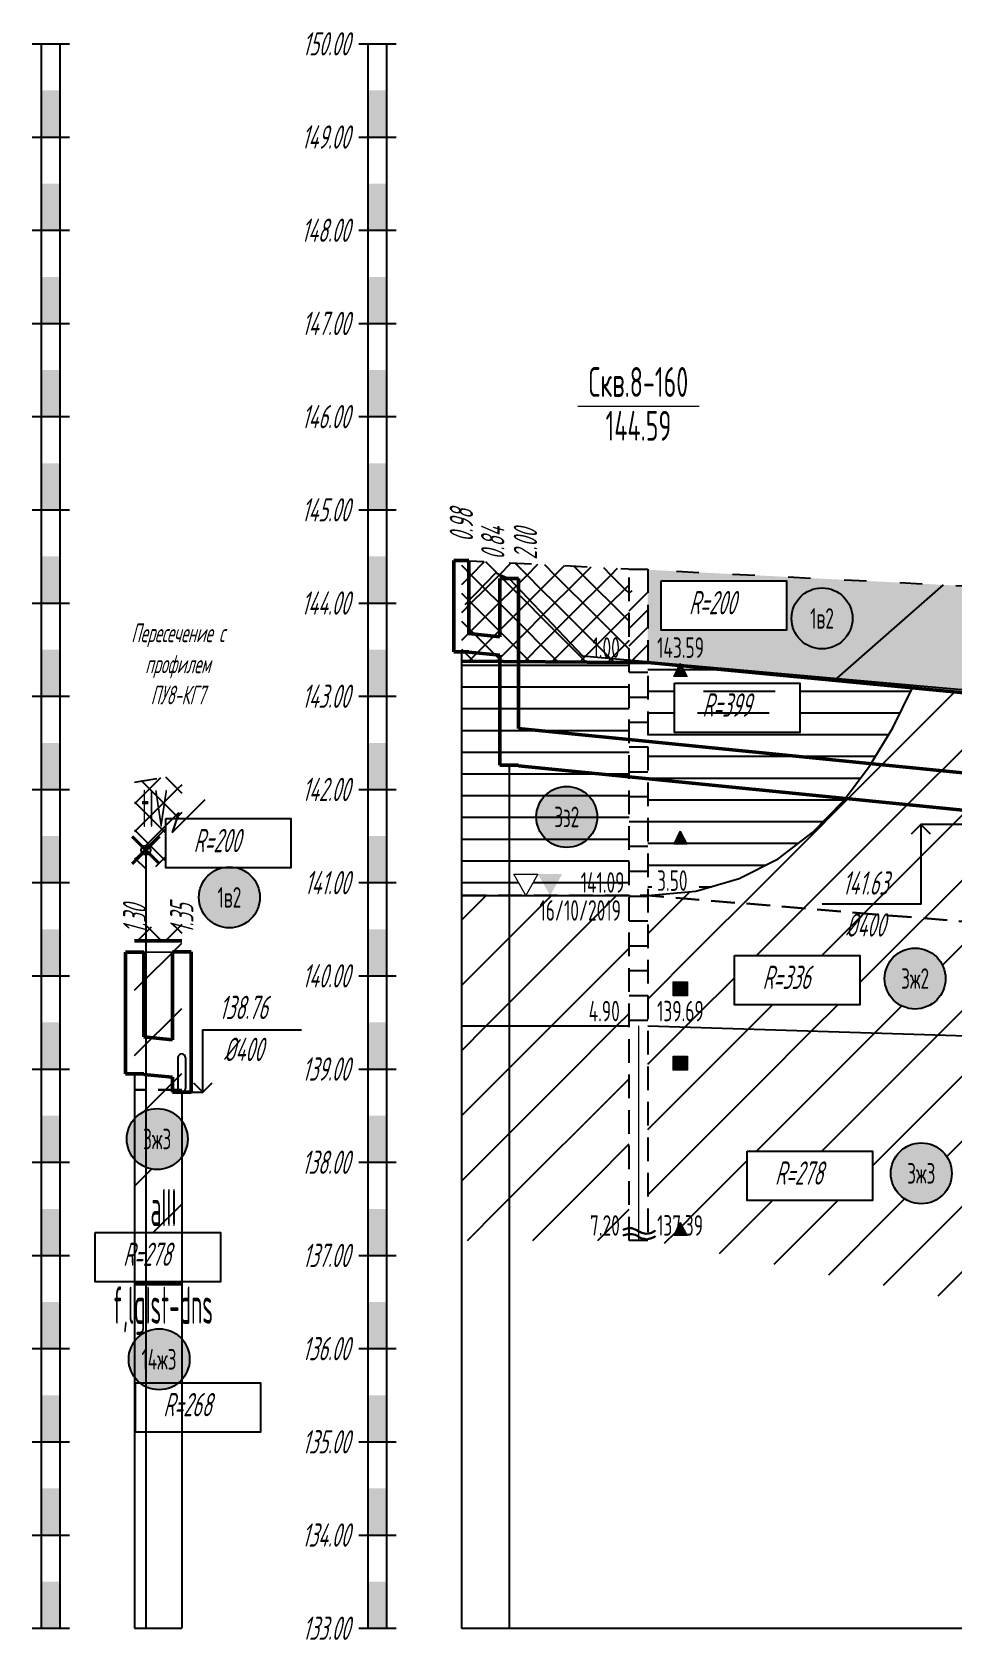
# Model space of a CAD drawing. Header units: metres. Extents: x -30 to 2050, y -671 to -251.
# Drawn here: x 1230.9 to 1329.6, y -521.8 to -349.3 of the extents above; entities that cross this region are included whole.
import ezdxf
from ezdxf.enums import TextEntityAlignment as Align

# ---------------------------------------------------------------- set-up
doc = ezdxf.new("R2010")
doc.units = ezdxf.units.M
doc.header["$LTSCALE"] = 0.2
for name, pattern in [('ACAD_ISO03W100', [30, 12, -18]), ('CONTINUA', [0]), ('штриховая', [19.05, 12.7, -6.35])]:
    doc.linetypes.add(name, pattern=pattern)
for name, color, linetype in [('Level 1', 7, 'Continuous'), ('PR_RD', 7, 'Continuous'), ('Линейка', 7, 'Continuous'), ('МГТ_Демонтаж сети', 7, 'Continuous'), ('МГТ_ИГ_Геология', 252, 'Continuous'), ('Примыкания', 7, 'Continuous'), ('Проектная земля', 7, 'Continuous'), ('Таблица', 7, 'Continuous'), ('Трубы', 7, 'Continuous'), ('Узлы', 7, 'Continuous'), ('Чёрная земля', 7, 'ACAD_ISO03W100')]:
    doc.layers.add(name, color=color, linetype=linetype)
doc.layers.add('МГТ_НВК_В1_СЕТЬ', color=160, linetype='CONTINUA', lineweight=60)
doc.styles.add('SPDS', font='SPDS', dxfattribs={"width": 0.7, "oblique": 15, "height": 2.5})
doc.styles.get("Standard").update_dxf_attribs({"font": 'SPDS.shx', "width": 0.7, "oblique": 15, "height": 3})
doc.styles.add('Стиль Simplex', font='simplex.shx')
pattern_1 = [(4e-05, (1220.7533, -1852.8319), (-2e-06, 2.667), [])]
pattern_2 = [(45, (0, -636.545), (0, 21), [9.8995, -19.799]), (45, (14, -650.545), (0, 21), [9.8995, -19.799]), (45, (0, -650.545), (0, 21), [14.142, -15.5565]), (45, (10, -640.545), (0, 21), [15.556, -14.1425]), (45, (7, -650.545), (0, 21), [19.799, -9.8995]), (45, (0, -643.545), (0, 21), [19.799, -9.8995])]
pattern_3 = [(225, (3, 0), (3e-16, -3), [2.1213, -2.1213407]), (315, (1.5, 1.5), (3, 0), [2.1213, -2.1213407]), (45, (0, 0), (0, 3), [2.1213, -2.1213407]), (135, (1.5, -1.5), (-3, 3e-16), [2.1213, -2.1213407])]
pattern_4 = [(45, (0, 14), (0, 21), [9.8995, -19.79898]), (45, (14, 0), (0, 21), [9.8995, -19.79898]), (45, (0, 0), (0, 21), [14.142, -15.55648]), (45, (10, 10), (0, 21), [15.556, -14.14248]), (45, (7, 0), (0, 21), [19.799, -9.89948]), (45, (0, 7), (0, 21), [19.799, -9.89948])]

# ---------------------------------------------------------------- blocks, each defined once
blk = doc.blocks.new('usl_1')
for p, q in [((0, 0), (3.54, 3.54)), ((2.83, 1.41), (6.36, 4.95)), ((3.54, 3.54), (2.83, 1.41))]:
    blk.add_line(p, q)
blk.add_circle((0, -0.5), 0.5)
blk = doc.blocks.new('Демонтаж_В1')
at = {"layer": 'МГТ_НВК_В1_СЕТЬ', "color": 7, "linetype": 'ByBlock', "lineweight": 40, "ltscale": 0.15}
for points in [[(10858.38, -5529.48), (10858.38, -5533.59)], [(10856.32, -5531.54), (10860.43, -5531.54)]]:
    blk.add_lwpolyline(points, dxfattribs=at)
blk = doc.blocks.new('PR_TR')
at = {"layer": 'Level 1', "linetype": 'Continuous', "lineweight": 0}
blk.add_hatch(color=256, dxfattribs=at).paths.add_polyline_path([(0.072, -0.049), (-0.071, -0.049), (-0.001, 0.094)])
at = {"layer": 'Level 1', "color": 7, "linetype": 'Continuous', "lineweight": 0, "flags": 128}
blk.add_lwpolyline([(0.072, -0.049), (-0.071, -0.049), (-0.001, 0.094)], close=True, dxfattribs=at)
blk = doc.blocks.new('PR_KV')
at = {"layer": 'Level 1', "linetype": 'Continuous', "lineweight": 0}
blk.add_hatch(color=256, dxfattribs=at).paths.add_polyline_path([(-0.077, 0.075), (0.077, 0.075), (0.077, -0.075), (-0.077, -0.075)])
at = {"layer": 'Level 1', "color": 7, "linetype": 'Continuous', "lineweight": 0, "flags": 128}
blk.add_lwpolyline([(-0.077, 0.075), (0.077, 0.075), (0.077, -0.075), (-0.077, -0.075)], close=True, dxfattribs=at)
blk = doc.blocks.new('круг3_-25_2')
at = {"true_color": 0xffffff}
blk.add_hatch(color=7, dxfattribs=at).paths.add_polyline_path([(-0.327, 0, 1), (0.327, 0, 1)])
at = {"color": 7, "lineweight": 25}
blk.add_circle((0, 0), 0.327, dxfattribs=at)
at = {"color": 18, "lineweight": 25, "true_color": 0x000000, "style": 'Стиль Simplex', "width": 0.590909}
blk.add_text('3з2', height=0.22, dxfattribs=at).set_placement((0, 0), align=Align.MIDDLE_CENTER)
blk = doc.blocks.new('круг3_-26_2')
at = {"true_color": 0xffffff}
blk.add_hatch(color=7, dxfattribs=at).paths.add_polyline_path([(-0.327, 0, 1), (0.327, 0, 1)])
at = {"color": 7, "lineweight": 25}
blk.add_circle((0, 0), 0.327, dxfattribs=at)
at = {"color": 7, "lineweight": 25, "style": 'Стиль Simplex', "width": 0.590909}
blk.add_text('3ж2', height=0.22, dxfattribs=at).set_placement((0, 0), align=Align.MIDDLE_CENTER)
blk = doc.blocks.new('круг3_-26_3')
at = {"true_color": 0xffffff}
blk.add_hatch(color=7, dxfattribs=at).paths.add_polyline_path([(-0.327, 0, 1), (0.327, 0, 1)])
at = {"color": 7, "lineweight": 25}
blk.add_circle((0, 0), 0.327, dxfattribs=at)
at = {"color": 7, "lineweight": 25, "style": 'Стиль Simplex', "width": 0.590909}
blk.add_text('3ж3', height=0.22, dxfattribs=at).set_placement((0, 0), align=Align.MIDDLE_CENTER)
blk = doc.blocks.new('DN')
at = {"linetype": 'Continuous', "lineweight": 30, "flags": 128}
for points in [[(-0.126, -0.007), (-0.117, -0.002), (-0.073, 0.011), (-0.033, 0.011), (0.003, 0), (0.02, -0.007), (0.039, -0.019), (0.074, -0.037), (0.103, -0.043), (0.125, -0.048), (0.151, -0.043), (0.18, -0.036), (0.213, -0.019), (0.223, -0.012)], [(-0.126, -0.068), (-0.117, -0.063), (-0.073, -0.05), (-0.033, -0.05), (0.003, -0.059), (0.02, -0.067), (0.039, -0.079), (0.074, -0.098), (0.103, -0.103), (0.125, -0.108), (0.151, -0.103), (0.18, -0.095), (0.213, -0.079), (0.223, -0.072)]]:
    blk.add_lwpolyline(points, dxfattribs=at)
blk = doc.blocks.new('круг1_-30_2')
at = {"layer": 'МГТ_ИГ_Геология', "true_color": 0xffffff}
blk.add_hatch(color=7, dxfattribs=at).paths.add_polyline_path([(-0.327, 0, 1), (0.327, 0, 1)])
at = {"color": 7, "lineweight": 25}
blk.add_circle((0, 0), 0.327, dxfattribs=at)
at = {"color": 7, "lineweight": 25, "style": 'Стиль Simplex', "width": 0.590909}
blk.add_text('1в2', height=0.22, dxfattribs=at).set_placement((0, 0), align=Align.MIDDLE_CENTER)
blk = doc.blocks.new('круг14_-26_3')
at = {"true_color": 0xffffff}
blk.add_hatch(color=7, dxfattribs=at).paths.add_polyline_path([(-0.325, 0.001, 1), (0.329, 0.001, 1)])
at = {"color": 7, "lineweight": 25}
blk.add_circle((0.002, 0.001), 0.327, dxfattribs=at)
at = {"color": 18, "lineweight": 25, "true_color": 0x000000, "style": 'Стиль Simplex', "width": 0.590909}
blk.add_text('14ж3', height=0.22, dxfattribs=at).set_placement((0, 0), align=Align.MIDDLE_CENTER)
blk = doc.blocks.new('1233423')
at = {"layer": 'МГТ_ИГ_Геология'}
blk.add_lwpolyline([(116.63, 413.79), (130.08, 413.79), (130.08, 408.49), (116.63, 408.49)], close=True, dxfattribs=at)
at = {"layer": 'МГТ_ИГ_Геология', "insert": (119.62, 412.69), "char_height": 2.5, "attachment_point": 1}
blk.add_mtext_dynamic_manual_height_columns('R=399', width=10.097, gutter_width=15, heights=[0], dxfattribs=at)
blk = doc.blocks.new('234454')
at = {"layer": 'МГТ_ИГ_Геология'}
blk.add_lwpolyline([(116.63, 423.47), (130.08, 423.47), (130.08, 418.18), (116.63, 418.18)], close=True, dxfattribs=at)
at = {"layer": 'МГТ_ИГ_Геология', "insert": (119.62, 422.38), "char_height": 2.5, "attachment_point": 1}
blk.add_mtext_dynamic_manual_height_columns('R=278', width=10.097, gutter_width=15, heights=[0], dxfattribs=at)
blk = doc.blocks.new('2432')
at = {"layer": 'МГТ_ИГ_Геология'}
blk.add_lwpolyline([(116.63, 433.38), (130.08, 433.38), (130.08, 428.08), (116.63, 428.08)], close=True, dxfattribs=at)
at = {"layer": 'МГТ_ИГ_Геология', "insert": (119.62, 432.28), "char_height": 2.5, "attachment_point": 1}
blk.add_mtext_dynamic_manual_height_columns('R=336', width=10.097, gutter_width=15, heights=[0], dxfattribs=at)
blk = doc.blocks.new('268')
at = {"layer": 'МГТ_ИГ_Геология'}
blk.add_lwpolyline([(0, 5.29), (13.44, 5.29), (13.44, 0), (0, 0)], close=True, dxfattribs=at)
at = {"layer": 'МГТ_ИГ_Геология', "insert": (2.99, 4.2), "char_height": 2.5, "attachment_point": 1}
blk.add_mtext_dynamic_manual_height_columns('R=268', width=10.097, gutter_width=15, heights=[0], dxfattribs=at)

msp = doc.modelspace()

# ---------------------------------------------------------------- hatches: boundary and pattern name
at = {"layer": 'МГТ_ИГ_Геология'}
h = msp.add_hatch(dxfattribs=at)
h.set_pattern_fill('GR24', color=256, scale=10, style=0, pattern_type=2)
h.set_pattern_definition([(225, (3, -650.545), (3e-16, -3), [2.1213, -2.121341]), (315, (1.5, -649.045), (3, 0), [2.1213, -2.121341]), (45, (0, -650.545), (0, 3), [2.1213, -2.121341]), (135, (1.5, -652.045), (-3, 3e-16), [2.1213, -2.121341])])
h.paths.add_polyline_path([(1294.96, -406.88), (1282.08, -406.22), (1276.96, -405.98), (1276.96, -416.79), (1294.96, -416.93)])
h.paths.add_polyline_path([(1289.7, -416.98), (1294.51, -416.98), (1294.51, -413.68), (1289.7, -413.68)], flags=9)
h = msp.add_hatch(dxfattribs=at)
h.set_pattern_fill('GR24', color=256, scale=10, style=0, pattern_type=2)
h.set_pattern_definition(pattern_3)
h.paths.add_polyline_path([(1328.69, -408.6), (1296.96, -406.98), (1296.96, -416.93), (1300.33, -417.25), (1300.45, -417), (1300.6, -417.28), (1316.99, -418.85)])
h.paths.add_polyline_path([(1312.39, -412.2, -1), (1318.93, -412.2, -1)], flags=16)
h.paths.add_polyline_path([(1298.39, -413.46), (1298.39, -408.17), (1311.83, -408.17), (1311.83, -413.46)], flags=16)
h.paths.add_polyline_path([(1373.8, -409.27), (1349.31, -408.6), (1334.29, -408.88), (1328.69, -408.6), (1316.99, -418.85), (1373.77, -424.28), (1373.8, -424.28)])
h.paths.add_polyline_path([(1353.91, -412.12), (1367.35, -412.12), (1367.35, -417.41), (1353.91, -417.41)], flags=16)
h.paths.add_polyline_path([(1415.83, -409.95), (1394.47, -407.48), (1375.02, -409.28), (1375.8, -409.28), (1375.8, -424.28), (1415.83, -428.03)])
h.paths.add_polyline_path([(1376.51, -417.66, -1), (1383.05, -417.66, -1)], flags=16)
h.paths.add_polyline_path([(1380.02, -413.77), (1378.59, -413.77), (1379.29, -412.34)], flags=16)
h.paths.add_polyline_path([(1467.64, -420.97), (1458.86, -416.78), (1417.83, -410.23), (1417.83, -428.22), (1497.27, -435.66), (1497.27, -431.46), (1493.31, -430.79), (1490.01, -430.13), (1486.91, -429.31), (1483.58, -428.15), (1479.56, -426.49), (1474.39, -424.16)])
h.paths.add_polyline_path([(1448.14, -423.9, -1), (1441.59, -423.9, -1)], flags=16)
h.paths.add_polyline_path([(1456.93, -426.15), (1470.37, -426.15), (1470.37, -431.44), (1456.93, -431.44)], flags=16)
h.paths.add_polyline_path([(1300.59, -412.56), (1308.14, -412.56), (1309.19, -408.66), (1301.64, -408.66)], flags=8)
h.paths.add_polyline_path([(1297.41, -416.98), (1304.64, -416.98), (1304.64, -413.68), (1297.41, -413.68)], flags=25)
h.paths.add_polyline_path([(1368.54, -424.33), (1373.35, -424.33), (1373.35, -421.03), (1368.54, -421.03)], flags=9)
h.paths.add_polyline_path([(1376.25, -424.33), (1383.54, -424.33), (1383.54, -421.03), (1376.25, -421.03)], flags=25)
h.paths.add_polyline_path([(1400.55, -422.34), (1405.45, -422.34), (1405.45, -416.34), (1400.55, -416.34)], flags=24)
h = msp.add_hatch(dxfattribs=at)
h.set_pattern_fill('CONSIST', color=256, scale=0.42, style=0, pattern_type=2)
h.set_pattern_definition([(45, (1220.7533, -1852.8319), (-0.9429269, 0.9429269), [])])
h.paths.add_polyline_path([(1296.96, -409.28), (1294.96, -409.17), (1294.96, -416.93), (1296.96, -416.93)])
h = msp.add_hatch(dxfattribs=at)
h.set_pattern_fill('GR07', color=256, scale=10, style=0, pattern_type=2)
h.set_pattern_definition([(0, (-0.09, -650.545), (0, 7), [16.33, 0]), (0, (-0.09, -648.215), (0, 7), [16.33, 0]), (0, (-0.09, -645.875), (0, 7), [16.33, 0])])
h.paths.add_polyline_path([(1294.96, -416.93), (1276.96, -416.79), (1276.96, -441.93), (1283.88, -441.93), (1282.58, -439.63), (1285.18, -439.63), (1283.88, -441.93), (1294.96, -441.93)])
h.paths.add_polyline_path([(1288.03, -442.18), (1295.01, -442.18), (1295.01, -438.88), (1288.03, -438.88)], flags=9)
h = msp.add_hatch(dxfattribs=at)
h.set_pattern_fill('CONSIST', color=256, scale=0.84, angle=-45, style=0, pattern_type=2)
h.set_pattern_definition(pattern_1)
h.paths.add_polyline_path([(1294.96, -416.93), (1296.96, -416.93), (1296.96, -441.93), (1294.96, -441.93)])
h = msp.add_hatch(dxfattribs=at)
h.set_pattern_fill('GR07', color=256, scale=10, style=0, pattern_type=2)
h.set_pattern_definition([(0, (-0.09, 0), (0, 7), [16.33, 0]), (0, (-0.09, 2.33), (0, 7), [16.33, 0]), (0, (-0.09, 4.67), (0, 7), [16.33, 0])])
h.paths.add_polyline_path([(1320.77, -428.04), (1323.25, -423.94), (1325.36, -419.65), (1300.6, -417.28), (1301.18, -418.43), (1299.75, -418.43), (1300.33, -417.25), (1296.96, -416.93), (1296.96, -441.93), (1302.13, -441.48), (1306.78, -440.12), (1310.95, -437.98), (1314.65, -435.18), (1317.92, -431.82)])
h.paths.add_polyline_path([(1299.83, -424.44), (1299.83, -419.15), (1313.28, -419.15), (1313.28, -424.44)], flags=16)
edge = h.paths.add_edge_path(flags=16)
edge.add_arc((1303.01, -428.38), 0.09, 0, 360)
h.paths.add_polyline_path([(1301.18, -436.43), (1299.75, -436.43), (1300.45, -435)], flags=16)
h.paths.add_polyline_path([(1300.97, -430.03), (1300.97, -426.73)], flags=16)
h.paths.add_polyline_path([(1302, -423.5), (1309.68, -423.5), (1310.71, -419.64), (1303.03, -419.64)], flags=0)
h.paths.add_polyline_path([(1297.41, -441.98), (1302.47, -441.98), (1302.47, -438.68), (1297.41, -438.68)])
h = msp.add_hatch(dxfattribs=at)
h.set_pattern_fill('GR38', color=256, scale=10, style=0, pattern_type=2)
h.set_pattern_definition(pattern_4)
h.paths.add_polyline_path([(1342.17, -453.76), (1342.17, -451.92), (1347.18, -451.92), (1349.91, -451.18), (1353.91, -450.43), (1358.92, -449.77), (1365.4, -449.08), (1373.8, -448.28), (1362.6, -448.28), (1362.05, -447.31), (1296.96, -441.93), (1296.96, -455.93), (1334.91, -457.09), (1339.42, -454.97)])
h.paths.add_polyline_path([(1306.29, -453.65), (1306.29, -448.36), (1319.73, -448.36), (1319.73, -453.65)], flags=16)
h.paths.add_polyline_path([(1322.38, -450.84, -1), (1328.92, -450.84, -1)], flags=16)
h.paths.add_polyline_path([(1301.23, -452.68), (1299.69, -452.68), (1299.69, -451.18), (1301.23, -451.18)], flags=16)
h.paths.add_polyline_path([(1373.8, -458.28), (1296.96, -455.93), (1296.96, -478.93), (1297.22, -478.93), (1348.34, -488.76), (1350.34, -488.6), (1373.8, -486.7)])
h.paths.add_polyline_path([(1323.03, -471.74, -1), (1329.58, -471.74, -1)], flags=16)
h.paths.add_polyline_path([(1321.06, -474.66), (1307.62, -474.66), (1307.62, -469.37), (1321.06, -469.37)], flags=16)
h.paths.add_polyline_path([(1301.18, -478.43), (1299.75, -478.43), (1300.45, -477)], flags=16)
h.paths.add_polyline_path([(1301.23, -460.68), (1299.69, -460.68), (1299.69, -459.18), (1301.23, -459.18)], flags=16)
h.paths.add_polyline_path([(1373.8, -424.28), (1325.36, -419.65), (1323.25, -423.94), (1320.77, -428.04), (1317.92, -431.82), (1314.65, -435.18), (1310.95, -437.98), (1306.78, -440.12), (1302.13, -441.48), (1296.96, -441.93), (1362.05, -447.31), (1361.3, -445.98), (1363.9, -445.98), (1363.1, -447.39), (1373.8, -448.28)])
h.paths.add_polyline_path([(1363.62, -430.79, -1), (1370.17, -430.79, -1)], flags=16)
h.paths.add_polyline_path([(1323.37, -452.49), (1327.93, -452.49), (1327.93, -449.19), (1323.37, -449.19)], flags=8)
h.paths.add_polyline_path([(1308.46, -452.81), (1316.07, -452.81), (1317.13, -448.86), (1309.52, -448.86)], flags=8)
h.paths.add_polyline_path([(1360.26, -452.55), (1373.64, -452.55), (1373.64, -447.52), (1360.26, -447.52)], flags=25)
h.paths.add_polyline_path([(1297.41, -455.98), (1304.64, -455.98), (1304.64, -452.68), (1297.41, -452.68)], flags=24)
h.paths.add_polyline_path([(1324.02, -473.39), (1328.59, -473.39), (1328.59, -470.09), (1324.02, -470.09)], flags=8)
h.paths.add_polyline_path([(1309.82, -473.76), (1317.41, -473.76), (1318.46, -469.86), (1310.87, -469.86)], flags=8)
h.paths.add_polyline_path([(1368.29, -489.33), (1373.35, -489.33), (1373.35, -486.03), (1368.29, -486.03)], flags=9)
h.paths.add_polyline_path([(1297.41, -478.98), (1304.64, -478.98), (1304.64, -475.68), (1297.41, -475.68)], flags=25)
h.paths.add_polyline_path([(1364.61, -432.44), (1369.18, -432.44), (1369.18, -429.14), (1364.61, -429.14)], flags=8)
h.paths.add_polyline_path([(1366.06, -448.33), (1373.35, -448.33), (1373.35, -445.03), (1366.06, -445.03)], flags=24)
h = msp.add_hatch(dxfattribs=at)
h.set_pattern_fill('GR24', color=256, scale=10, style=0, pattern_type=2)
h.set_pattern_definition(pattern_3)
h.paths.add_polyline_path([(1245.23, -433.68), (1246.96, -433.68), (1246.96, -428.95), (1241.9, -429.76), (1241.9, -440, -0.28832), (1245.23, -438.97)])
h.paths.add_polyline_path([(1246.96, -444.16, -0.47279), (1241.9, -444.26), (1241.9, -446.79), (1246.96, -446.79)])
h.paths.add_polyline_path([(1241.6, -435.58), (1246.49, -435.58), (1246.49, -429.58), (1241.6, -429.58)], flags=9)
msp.add_hatch(color=5, dxfattribs=at).paths.add_polyline_path([(1286.48, -441.93), (1285.18, -439.63), (1287.78, -439.63)])
h = msp.add_hatch(dxfattribs=at)
h.set_pattern_fill('GR38', color=256, scale=10, style=0, pattern_type=2)
h.set_pattern_definition(pattern_2)
h.paths.add_polyline_path([(1294.96, -441.93), (1276.96, -441.93), (1276.96, -455.93), (1294.96, -455.93)])
h = msp.add_hatch(dxfattribs=at)
h.set_pattern_fill('CONSIST', color=256, scale=0.84, angle=-45, style=0, pattern_type=2)
h.set_pattern_definition(pattern_1)
h.paths.add_polyline_path([(1294.96, -441.93), (1296.96, -441.93), (1296.96, -455.93), (1294.96, -455.93)])
h = msp.add_hatch(dxfattribs=at)
h.set_pattern_fill('GR38', color=256, scale=10, style=0, pattern_type=2)
h.set_pattern_definition(pattern_4)
h.paths.add_polyline_path([(1246.96, -446.79), (1241.9, -446.79), (1241.9, -462.79), (1246.96, -462.79)])
h.paths.add_polyline_path([(1246.96, -462.79), (1241.9, -462.79), (1241.9, -465.85, -0.473752), (1246.96, -466.13)])
h.paths.add_polyline_path([(1246.96, -469.99, -0.473752), (1241.9, -470.27), (1241.9, -478.07), (1246.96, -478.07)])
h.paths.add_polyline_path([(1242.6, -478.4), (1247.26, -478.4), (1247.26, -472.4), (1242.6, -472.4)], flags=9)
h = msp.add_hatch(dxfattribs=at)
h.set_pattern_fill('GR38', color=256, scale=10, style=0, pattern_type=2)
h.set_pattern_definition(pattern_2)
h.paths.add_polyline_path([(1294.96, -455.93), (1276.96, -455.93), (1276.96, -478.93), (1294.96, -478.93)])

# ---------------------------------------------------------------- linework, layer by layer
at = {"layer": 'Линейка'}
for p, q in [((1230.9, -350.55), (1234.9, -350.55)), ((1231.9, -520.55), (1231.9, -350.55)), ((1233.9, -520.55), (1233.9, -350.55)), ((1265.96, -350.55), (1269.96, -350.55)), ((1266.96, -520.55), (1266.96, -350.55)), ((1268.96, -520.55), (1268.96, -350.55)), ((1230.9, -360.55), (1234.9, -360.55)), ((1265.96, -360.55), (1269.96, -360.55)), ((1230.9, -370.55), (1234.9, -370.55)), ((1265.96, -370.55), (1269.96, -370.55)), ((1230.9, -380.55), (1234.9, -380.55)), ((1265.96, -380.55), (1269.96, -380.55)), ((1230.9, -390.55), (1234.9, -390.55)), ((1265.96, -390.55), (1269.96, -390.55)), ((1230.9, -400.55), (1234.9, -400.55)), ((1265.96, -400.55), (1269.96, -400.55)), ((1230.9, -410.55), (1234.9, -410.55)), ((1265.96, -410.55), (1269.96, -410.55)), ((1230.9, -420.55), (1234.9, -420.55)), ((1265.96, -420.55), (1269.96, -420.55)), ((1230.9, -430.55), (1234.9, -430.55)), ((1265.96, -430.55), (1269.96, -430.55)), ((1230.9, -440.55), (1234.9, -440.55)), ((1265.96, -440.55), (1269.96, -440.55)), ((1230.9, -450.55), (1234.9, -450.55)), ((1265.96, -450.55), (1269.96, -450.55)), ((1230.9, -460.55), (1234.9, -460.55)), ((1265.96, -460.55), (1269.96, -460.55)), ((1230.9, -470.55), (1234.9, -470.55)), ((1265.96, -470.55), (1269.96, -470.55)), ((1230.9, -480.55), (1234.9, -480.55)), ((1265.96, -480.55), (1269.96, -480.55)), ((1230.9, -490.55), (1234.9, -490.55)), ((1265.96, -490.55), (1269.96, -490.55)), ((1230.9, -500.55), (1234.9, -500.55)), ((1265.96, -500.55), (1269.96, -500.55)), ((1230.9, -510.55), (1234.9, -510.55)), ((1265.96, -510.55), (1269.96, -510.55)), ((1230.9, -520.55), (1234.9, -520.55)), ((1231.9, -520.55), (1233.9, -520.55)), ((1265.96, -520.55), (1269.96, -520.55)), ((1266.96, -520.55), (1268.96, -520.55))]:
    msp.add_line(p, q, dxfattribs=at)
for points in [[(1231.9, -360.55), (1231.9, -355.55), (1233.9, -360.55), (1233.9, -355.55)], [(1266.96, -360.55), (1266.96, -355.55), (1268.96, -360.55), (1268.96, -355.55)], [(1231.9, -370.55), (1231.9, -365.55), (1233.9, -370.55), (1233.9, -365.55)], [(1266.96, -370.55), (1266.96, -365.55), (1268.96, -370.55), (1268.96, -365.55)], [(1231.9, -380.55), (1231.9, -375.55), (1233.9, -380.55), (1233.9, -375.55)], [(1266.96, -380.55), (1266.96, -375.55), (1268.96, -380.55), (1268.96, -375.55)], [(1231.9, -390.55), (1231.9, -385.55), (1233.9, -390.55), (1233.9, -385.55)], [(1266.96, -390.55), (1266.96, -385.55), (1268.96, -390.55), (1268.96, -385.55)], [(1231.9, -400.55), (1231.9, -395.55), (1233.9, -400.55), (1233.9, -395.55)], [(1266.96, -400.55), (1266.96, -395.55), (1268.96, -400.55), (1268.96, -395.55)], [(1231.9, -410.55), (1231.9, -405.55), (1233.9, -410.55), (1233.9, -405.55)], [(1266.96, -410.55), (1266.96, -405.55), (1268.96, -410.55), (1268.96, -405.55)], [(1231.9, -420.55), (1231.9, -415.55), (1233.9, -420.55), (1233.9, -415.55)], [(1266.96, -420.55), (1266.96, -415.55), (1268.96, -420.55), (1268.96, -415.55)], [(1231.9, -430.55), (1231.9, -425.55), (1233.9, -430.55), (1233.9, -425.55)], [(1266.96, -430.55), (1266.96, -425.55), (1268.96, -430.55), (1268.96, -425.55)], [(1231.9, -440.55), (1231.9, -435.55), (1233.9, -440.55), (1233.9, -435.55)], [(1266.96, -440.55), (1266.96, -435.55), (1268.96, -440.55), (1268.96, -435.55)], [(1231.9, -450.55), (1231.9, -445.55), (1233.9, -450.55), (1233.9, -445.55)], [(1266.96, -450.55), (1266.96, -445.55), (1268.96, -450.55), (1268.96, -445.55)], [(1231.9, -460.55), (1231.9, -455.55), (1233.9, -460.55), (1233.9, -455.55)], [(1266.96, -460.55), (1266.96, -455.55), (1268.96, -460.55), (1268.96, -455.55)], [(1231.9, -470.55), (1231.9, -465.55), (1233.9, -470.55), (1233.9, -465.55)], [(1266.96, -470.55), (1266.96, -465.55), (1268.96, -470.55), (1268.96, -465.55)], [(1231.9, -480.55), (1231.9, -475.55), (1233.9, -480.55), (1233.9, -475.55)], [(1266.96, -480.55), (1266.96, -475.55), (1268.96, -480.55), (1268.96, -475.55)], [(1231.9, -490.55), (1231.9, -485.55), (1233.9, -490.55), (1233.9, -485.55)], [(1266.96, -490.55), (1266.96, -485.55), (1268.96, -490.55), (1268.96, -485.55)], [(1231.9, -500.55), (1231.9, -495.55), (1233.9, -500.55), (1233.9, -495.55)], [(1266.96, -500.55), (1266.96, -495.55), (1268.96, -500.55), (1268.96, -495.55)], [(1231.9, -510.55), (1231.9, -505.55), (1233.9, -510.55), (1233.9, -505.55)], [(1266.96, -510.55), (1266.96, -505.55), (1268.96, -510.55), (1268.96, -505.55)], [(1231.9, -520.55), (1231.9, -515.55), (1233.9, -520.55), (1233.9, -515.55)], [(1266.96, -520.55), (1266.96, -515.55), (1268.96, -520.55), (1268.96, -515.55)]]:
    msp.add_solid(points, dxfattribs=at)
at = {"layer": 'МГТ_ИГ_Геология', "linetype": 'Continuous', "lineweight": 0}
for p, q in [((1289.46, -389.43), (1302.46, -389.43)), ((1295.96, -455.93), (1295.96, -478.93))]:
    msp.add_line(p, q, dxfattribs=at)
at = {"layer": 'МГТ_ИГ_Геология', "linetype": 'Continuous', "lineweight": 25}
for p, q in [((1287.96, -416.93), (1294.96, -416.93)), ((1276.96, -441.93), (1294.96, -441.93)), ((1276.96, -455.93), (1294.96, -455.93)), ((1296.96, -455.93), (1373.8, -458.28))]:
    msp.add_line(p, q, dxfattribs=at)
at = {"layer": 'МГТ_ИГ_Геология', "linetype": 'штриховая', "lineweight": 25}
for points in [[(1294.96, -478.93), (1294.96, -406.93), (1294.96, -406.93), (1294.96, -406.93)], [(1294.96, -406.93), (1296.96, -406.93), (1296.96, -478.93)], [(1296.96, -478.93), (1294.96, -478.93)]]:
    msp.add_lwpolyline(points, dxfattribs=at)
at = {"layer": 'МГТ_ИГ_Геология'}
for points in [[(1298.39, -408.17), (1311.83, -408.17), (1311.83, -413.46), (1298.39, -413.46)], [(1245.23, -433.68), (1258.67, -433.68), (1258.67, -438.97), (1245.23, -438.97)]]:
    msp.add_lwpolyline(points, close=True, dxfattribs=at)
at = {"layer": 'МГТ_ИГ_Геология', "linetype": 'Continuous', "lineweight": 25, "flags": 128}
for points in [[(1316.99, -418.85), (1328.69, -408.6)], [(1296.96, -441.93), (1302.13, -441.48), (1306.78, -440.12), (1310.95, -437.98), (1314.65, -435.18), (1317.92, -431.82), (1320.77, -428.04), (1323.25, -423.94), (1325.36, -419.65)]]:
    msp.add_lwpolyline(points, dxfattribs=at)
at = {"layer": 'МГТ_ИГ_Геология', "linetype": 'Continuous', "lineweight": 50, "flags": 128}
for points in [[(1276.96, -416.79), (1294.96, -416.93), (1296.96, -416.93), (1373.77, -424.28), (1375.77, -424.28), (1497.52, -435.69)], [(1246.96, -446.79), (1241.9, -446.79)], [(1246.96, -483.61), (1241.9, -483.61)]]:
    msp.add_lwpolyline(points, dxfattribs=at)
at = {"layer": 'МГТ_ИГ_Геология', "color": 5, "linetype": 'Continuous', "lineweight": 0, "flags": 128}
msp.add_lwpolyline([(1281.83, -441.93), (1295.08, -441.93), (1283.88, -441.93), (1282.58, -439.63), (1285.18, -439.63), (1283.88, -441.93)], dxfattribs=at)
at = {"layer": 'МГТ_ИГ_Геология', "color": 5, "linetype": 'штриховая', "lineweight": 30, "flags": 128}
for points in [[(1277.11, -441.93), (1296.96, -441.93), (1373.8, -448.28), (1375.8, -448.28), (1415.83, -453.65), (1417.83, -453.65), (1497.27, -459.05)], [(1246.96, -462.79), (1241.9, -462.79)]]:
    msp.add_lwpolyline(points, dxfattribs=at)
at = {"layer": 'Примыкания'}
for p, q in [((1246.55, -459.34), (1246.55, -462.62)), ((1246.55, -459.34), (1246.55, -462.62)), ((1247.37, -459.34), (1247.37, -462.62)), ((1247.37, -459.34), (1247.37, -462.62))]:
    msp.add_line(p, q, dxfattribs=at)
at = {"layer": 'Примыкания', "color": 0, "flags": 128}
for points in [[(1334.29, -434.31), (1326.26, -434.31), (1326.26, -442.85), (1315.69, -442.85)], [(1325.26, -435.31), (1326.26, -434.31), (1327.26, -435.31)], [(1246.96, -463.03), (1249.23, -463.03), (1249.23, -456.36), (1259.8, -456.36)], [(1248.23, -462.03), (1249.23, -463.03), (1250.23, -462.03)]]:
    msp.add_lwpolyline(points, dxfattribs=at)
at = {"layer": 'Примыкания'}
for centre, start, end in [((1246.96, -459.34), 0, 180), ((1246.96, -459.34), 0, 180), ((1246.96, -462.62), 180, 360), ((1246.96, -462.62), 180, 360)]:
    msp.add_arc(centre, 0.41, start, end, dxfattribs=at)
at = {"layer": 'Проектная земля', "flags": 128}
for points in [[(1277.36, -410.7), (1280.67, -407.32), (1282.08, -407.9)], [(1282.08, -407.9), (1289.96, -416.23), (1334.29, -420.15)], [(1241.9, -448.02), (1246.96, -447.98)]]:
    msp.add_lwpolyline(points, dxfattribs=at)
at = {"layer": 'Таблица'}
for p, q in [((1241.9, -520.55), (1246.96, -520.55)), ((1276.96, -520.55), (1497.12, -520.55))]:
    msp.add_line(p, q, dxfattribs=at)
at = {"layer": 'Трубы', "lineweight": 50, "flags": 128}
for points in [[(1277.76, -413.82), (1281.08, -414.16)], [(1277.76, -415.82), (1281.08, -416.16)], [(1283.08, -424), (1333.29, -429.02)], [(1283.08, -428), (1333.29, -433.02)], [(1242.9, -457.11), (1245.96, -457.42)], [(1242.9, -461.12), (1245.96, -461.42)]]:
    msp.add_lwpolyline(points, dxfattribs=at)
at = {"layer": 'Узлы', "lineweight": 50}
for p, q in [((1276.16, -405.98), (1277.76, -405.98)), ((1276.16, -405.98), (1276.16, -415.77)), ((1277.76, -405.98), (1277.76, -413.82)), ((1281.08, -407.9), (1283.08, -407.9)), ((1281.08, -407.9), (1281.08, -414.16)), ((1283.08, -407.9), (1283.08, -424)), ((1276.16, -415.77), (1277.76, -415.77)), ((1277.76, -415.82), (1277.76, -415.77)), ((1281.08, -416.16), (1281.08, -427.95)), ((1281.08, -427.95), (1283.08, -427.95)), ((1283.08, -428), (1283.08, -427.95)), ((1240.9, -448.02), (1242.9, -448.02)), ((1240.9, -448.02), (1240.9, -461.06)), ((1242.9, -448.02), (1242.9, -457.11)), ((1245.96, -447.98), (1247.96, -447.98)), ((1245.96, -447.98), (1245.96, -457.42)), ((1247.96, -447.98), (1247.96, -463.03)), ((1240.9, -461.06), (1242.9, -461.06)), ((1242.9, -461.12), (1242.9, -461.06)), ((1245.96, -461.42), (1245.96, -463.03)), ((1245.96, -463.03), (1247.96, -463.03))]:
    msp.add_line(p, q, dxfattribs=at)
at = {"layer": 'Узлы'}
for p, q in [((1276.96, -415.77), (1276.96, -520.55)), ((1282.08, -427.95), (1282.08, -520.55)), ((1241.9, -461.06), (1241.9, -520.55)), ((1246.96, -463.03), (1246.96, -520.55))]:
    msp.add_line(p, q, dxfattribs=at)
at = {"layer": 'Узлы', "flags": 128}
msp.add_lwpolyline([(1243.1, -436.57), (1243.1, -520.55)], dxfattribs=at)
at = {"layer": 'Чёрная земля', "flags": 128}
for points in [[(1276.96, -405.98), (1282.08, -406.22)], [(1282.08, -406.22), (1334.29, -408.88)], [(1241.9, -429.76), (1246.96, -428.95)]]:
    msp.add_lwpolyline(points, dxfattribs=at)

# ---------------------------------------------------------------- block references
at = {"layer": 'PR_RD'}
msp.add_blockref('usl_1', (1243.1, -436.57), dxfattribs=at)
at = {"layer": 'МГТ_Демонтаж сети', "color": 7, "linetype": 'ByBlock', "rotation": 45}
msp.add_blockref('Демонтаж_В1', (-10346.32, -4203.71), dxfattribs=at)
at = {"layer": 'МГТ_ИГ_Геология', "xscale": 10, "yscale": 10, "zscale": 10}
for name, p in [('круг1_-30_2', (1315.66, -412.2)), ('PR_TR', (1300.46, -417.93)), ('круг3_-25_2', (1288.27, -433.5)), ('PR_TR', (1300.46, -435.93)), ('круг1_-30_2', (1252.07, -442.13)), ('круг3_-26_2', (1325.65, -450.84)), ('PR_KV', (1300.46, -451.93)), ('PR_KV', (1300.46, -459.93)), ('круг3_-26_3', (1244.32, -468.06)), ('круг3_-26_3', (1326.31, -471.74)), ('DN', (1295.57, -477.75)), ('PR_TR', (1300.46, -477.93)), ('круг14_-26_3', (1244.51, -491.7))]:
    msp.add_blockref(name, p, dxfattribs=at)
at = {"layer": 'МГТ_ИГ_Геология', "color": 2}
for name, p in [('1233423', (1183.2, -832.93)), ('2432', (1189.65, -881.74)), ('234454', (1190.99, -892.84)), ('234454', (1121.04, -901.55))]:
    msp.add_blockref(name, p, dxfattribs=at)
at = {"layer": 'МГТ_ИГ_Геология'}
msp.add_blockref('268', (1241.98, -499.51), dxfattribs=at)

# ---------------------------------------------------------------- texts
at = {"layer": 'Линейка', "oblique": 15, "width": 0.7}
for s, p in [('150.00', (1264.96, -350.55)), ('149.00', (1264.96, -360.55)), ('148.00', (1264.96, -370.55)), ('147.00', (1264.96, -380.55)), ('146.00', (1264.96, -390.55)), ('145.00', (1264.96, -400.55)), ('144.00', (1264.96, -410.55)), ('143.00', (1264.96, -420.55)), ('142.00', (1264.96, -430.55)), ('141.00', (1264.96, -440.55)), ('140.00', (1264.96, -450.55)), ('139.00', (1264.96, -460.55)), ('138.00', (1264.96, -470.55)), ('137.00', (1264.96, -480.55)), ('136.00', (1264.96, -490.55)), ('135.00', (1264.96, -500.55)), ('134.00', (1264.96, -510.55)), ('133.00', (1264.96, -520.55))]:
    msp.add_text(s, height=2.5, dxfattribs=at).set_placement(p, align=Align.MIDDLE_RIGHT)
at = {"layer": 'МГТ_ИГ_Геология', "lineweight": 25, "style": 'Стиль Simplex', "width": 0.5625}
msp.add_text('Скв.8-160', height=3.2, dxfattribs=at).set_placement((1295.96, -388.43), align=Align.CENTER)
msp.add_text('144.59', height=3.2, dxfattribs=at).set_placement((1295.96, -389.93), align=Align.TOP_CENTER)
at = {"layer": 'МГТ_ИГ_Геология', "lineweight": 25, "style": 'Стиль Simplex', "width": 0.590909}
for s, p in [('1.00', (1293.96, -416.43)), ('141.09', (1294.46, -441.63)), ('4.90', (1293.96, -455.43)), ('7.20', (1293.96, -478.43))]:
    msp.add_text(s, height=2.2, dxfattribs=at).set_placement(p, align=Align.RIGHT)
for s, p in [('143.59', (1297.96, -416.43)), ('139.69', (1297.96, -455.43)), ('137.39', (1297.96, -478.43))]:
    msp.add_text(s, height=2.2, dxfattribs=at).set_placement(p)
at = {"layer": 'МГТ_ИГ_Геология', "lineweight": 30, "style": 'Стиль Simplex', "width": 0.4}
for s, p in [('tIV', (1242.6, -432.58)), ('aIII', (1243.6, -475.4)), ('f,lgIst-dns', (1239.55, -485.89))]:
    msp.add_text(s, height=4, dxfattribs=at).set_placement(p, align=Align.MIDDLE_LEFT)
at = {"layer": 'МГТ_ИГ_Геология', "color": 5, "lineweight": 25, "style": 'Стиль Simplex', "width": 0.590909}
msp.add_text('3.50', height=2.2, dxfattribs=at).set_placement((1297.96, -441.43))
msp.add_text('16/10/2019', height=2.2, dxfattribs=at).set_placement((1294.08, -442.43), align=Align.TOP_RIGHT)
at = {"layer": 'МГТ_ИГ_Геология', "char_height": 2.5, "attachment_point": 1}
for insert in [(1301.38, -409.26), (1248.22, -434.78)]:
    msp.add_mtext_dynamic_manual_height_columns('R=200', width=10.097, gutter_width=15, heights=[0], dxfattribs=dict(at, insert=insert))
at = {"layer": 'МГТ_ИГ_Геология', "lineweight": 25, "insert": (1240.6, -412.75), "char_height": 2, "attachment_point": 1}
msp.add_mtext_dynamic_manual_height_columns('\\pxqc;Пересечение с профилем ПУ8-КГ7', width=11.8375, gutter_width=15, heights=[0], dxfattribs=at)
at = {"layer": 'Примыкания', "color": 0, "style": 'SPDS', "oblique": 15, "width": 0.7}
for s, p in [('141.63', (1320.31, -440.59)), ('%%C400', (1320.31, -445.09))]:
    msp.add_text(s, height=2.5, rotation=0, dxfattribs=at).set_placement(p, align=Align.MIDDLE_CENTER)
for s, p in [('138.76', (1253.57, -453.94)), ('%%C400', (1253.57, -458.44))]:
    msp.add_text(s, height=2.5, dxfattribs=at).set_placement(p, align=Align.MIDDLE_CENTER)
at = {"layer": 'Узлы', "oblique": 15, "width": 0.7}
for s, p in [('0.98', (1276.96, -403.98)), ('1.30', (1241.9, -446.02)), ('1.35', (1246.96, -445.98))]:
    msp.add_text(s, height=2.5, rotation=90, dxfattribs=at).set_placement(p, align=Align.MIDDLE_LEFT)
msp.add_text('0.84', height=2.5, rotation=90, dxfattribs=at).set_placement((1281.58, -405.9))
msp.add_text('2.00', height=2.5, rotation=90, dxfattribs=at).set_placement((1282.58, -405.9), align=Align.TOP_LEFT)

doc.saveas('drawing.dxf')
